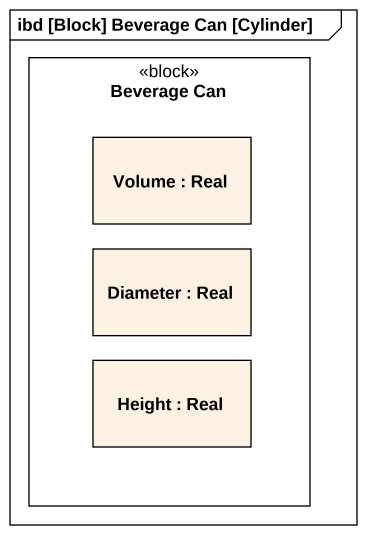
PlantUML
@startuml
mainframe ibd [Block] Beverage Can [Cylinder]
rectangle "Beverage Can" as Beverage_Can <<block>> {
  rectangle "Volume : Real" as Volume
  rectangle "Diameter : Real" as Diameter
  rectangle "Height : Real" as Height
}
@enduml
